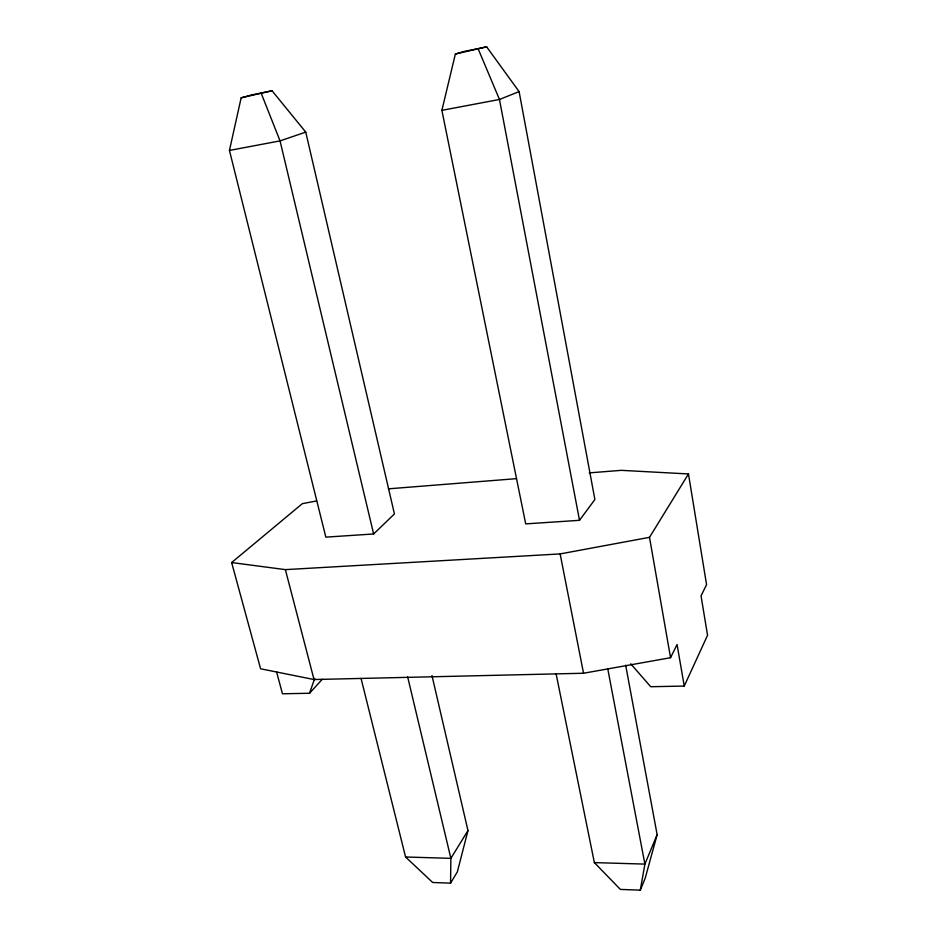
<?xml version="1.0" encoding="UTF-8"?>
<svg xmlns="http://www.w3.org/2000/svg" width="937" height="937" viewBox="0 0 937 937"><rect width="100%" height="100%" fill="white"/><g stroke="black" fill="none" stroke-linecap="round" stroke-linejoin="round"><path stroke-width="1.41" d="M361.061 678.435L405.569 856.992L432.66 882.478L450.556 883.146L450.873 858.339L407.654 676.854M556.051 673.562L594.363 862.602L620.376 889.412L640.299 890.15L644.89 864.101L657.142 834.656L625.67 665.235M229.448 150.435L241.149 97.823L252.041 94.86L272.046 90.76L305.755 132.117L394.43 513.933L373.64 533.973L325.842 537.135L229.448 150.435L280.046 140.89L305.755 132.117M441.889 110.343L455.37 54.03L463.932 51.5L486.654 46.85L519.11 91.592L594.89 499.526L579.511 520.316L525.704 523.888L441.889 110.343L499.468 99.474L519.11 91.592M431.969 675.542L467.973 830.58L457.373 871.797L450.556 883.146M657.142 834.656L645.23 878.11L640.299 890.15M276.579 671.911L282.459 693.778L309.515 693.263L314.727 678.365M630.765 663.829L650.711 686.716L684.244 686.071L707.552 635.274L701.04 595.873L706.568 584.665L688.472 473.946L621.278 470.339L589.268 472.88M316.659 500.932L302.346 503.661L231.638 562.551L260.591 668.784L314.012 679.536L583.54 673.246L670.552 657.704L677.064 644.504L684.244 686.071M670.552 657.704L649.505 537.334L688.472 473.946M467.973 830.58L450.873 858.339L405.569 856.992M309.515 693.263L322.305 679.255M455.37 54.03L486.654 46.85M241.149 97.823L272.046 90.76M231.638 562.551L285.375 569.626L560.139 553.919L649.505 537.334M388.433 488.833L516.498 478.655M594.363 862.602L644.89 864.101L607.785 668.971M478.374 49.333L499.468 99.474L579.511 520.316M261.364 93.688L280.046 140.89L373.64 533.973M285.375 569.626L314.012 679.536M560.139 553.919L583.54 673.246"/></g></svg>
